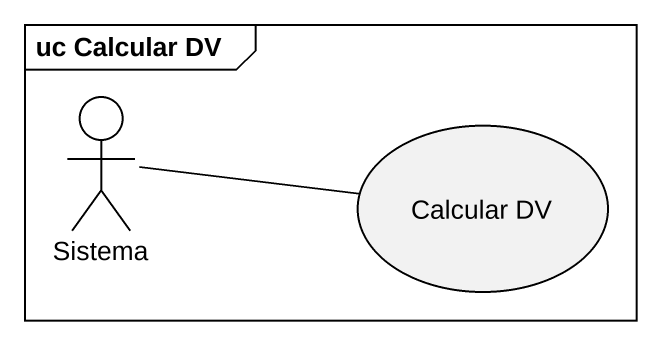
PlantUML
@startuml
mainframe uc Calcular DV
actor Sistema
usecase "Calcular DV" as Calcular_DV
Sistema -right- Calcular_DV
@enduml
